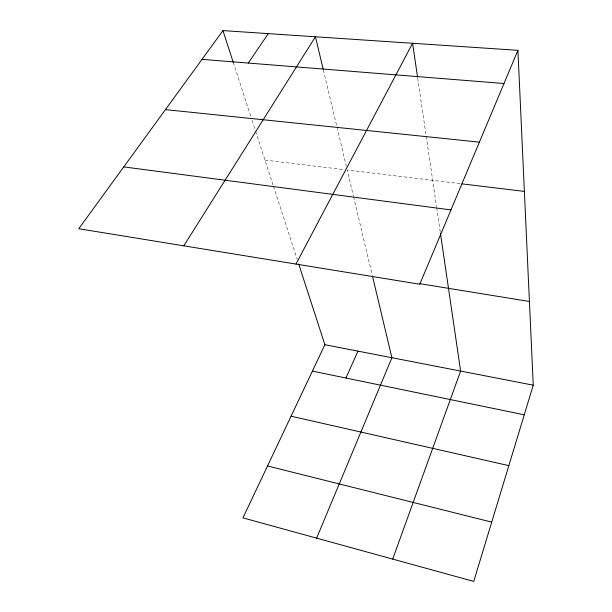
<?xml version="1.0" encoding="UTF-8"?>
<svg xmlns="http://www.w3.org/2000/svg" width="612" height="612" viewBox="0 0 612 612"><rect width="100%" height="100%" fill="white"/><g stroke="black" fill="none" stroke-linecap="round" stroke-linejoin="round"><path stroke-width="0.46" stroke-dasharray="3.06 2.29" d="M264.973 160.092L344.403 169.677M460.086 183.638L347.188 170.014L353.338 195.825M233.256 62.37L250.905 116.739M252.075 120.357L255.303 130.287M255.594 131.19L273.174 185.36M273.465 186.262L297.225 259.465M323.373 70.043L346.308 166.311M353.56 196.75L372.211 275.056M417.69 78.076L436.532 206.695M436.67 207.636L440.257 232.109"/><path stroke-width="0.92" d="M517.92 50.322L419.778 284.228L78.757 228.735L222.952 30.6L517.92 50.322L533.243 385.17L473.742 581.4L242.964 517.867L324.888 344.709L298.694 263.994M392.697 559.085L460.614 371.071L440.395 233.05M316.618 538.147L391.909 357.729L372.433 275.974M345.956 378.04L357.943 351.127M295.963 264.078L412.595 43.276L417.552 77.135M183.799 245.825L315.448 36.781L323.151 69.118M248.296 63.051L268.293 33.629M202.021 59.356L503.997 83.515M165.447 109.617L479.395 142.145M461.983 183.868L524.377 191.403M123.754 166.9L450.96 209.916M419.388 283.601L529.411 301.487M324.888 344.709L533.243 385.17M312.395 371.117L524.255 414.806M291.067 416.198L508.847 465.633M267.52 465.969L491.719 522.112M222.952 30.6L233.256 62.37"/></g></svg>
